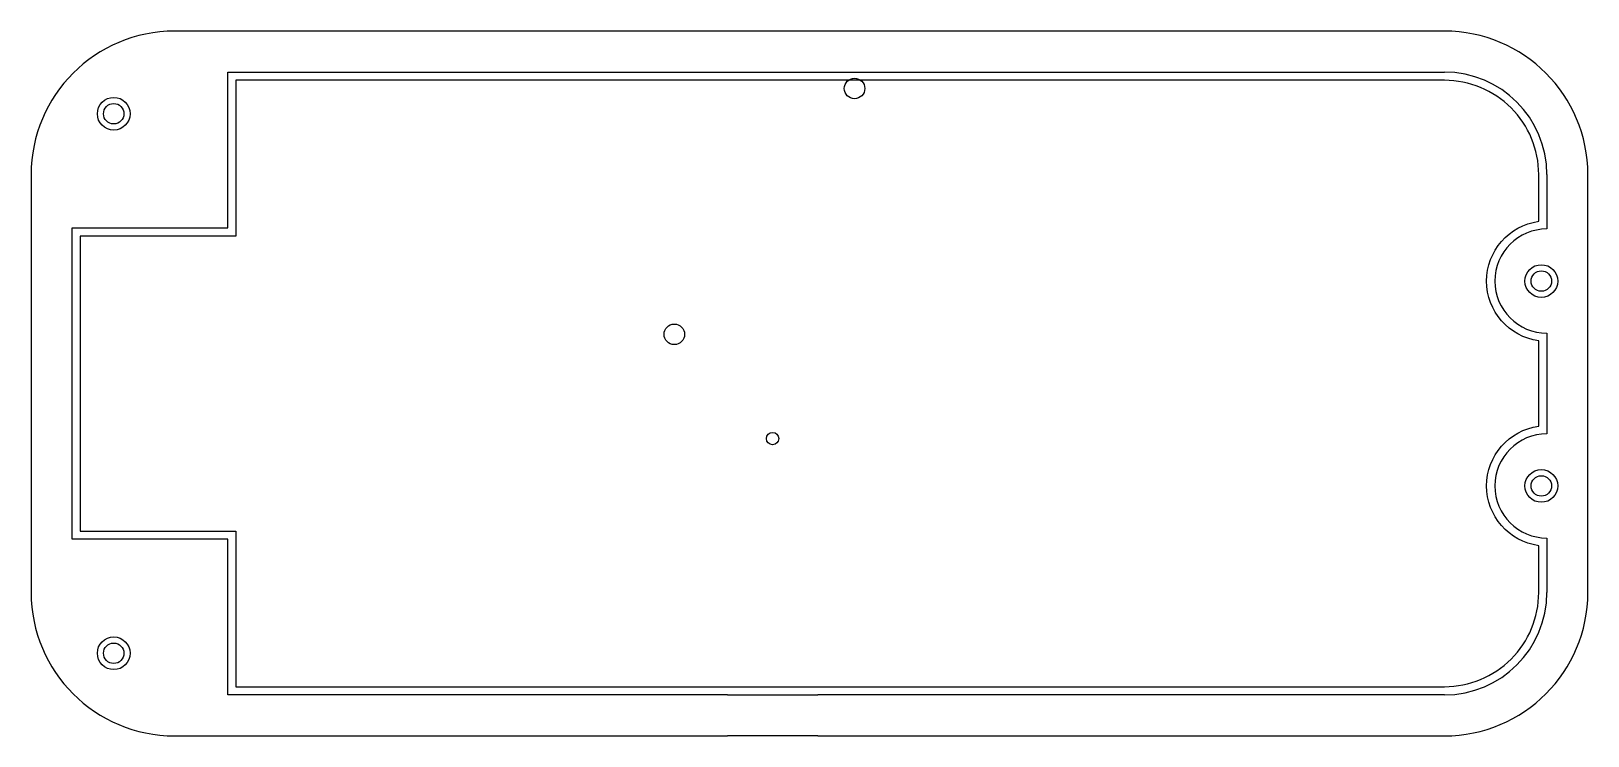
# Model space of a CAD drawing. Header units: millimetres. Extents: x -90 to 100, y -61 to 25.
import ezdxf

# ---------------------------------------------------------------- set-up
doc = ezdxf.new("R2010")
doc.units = ezdxf.units.MM
doc.layers.get('0').update_dxf_attribs({"linetype": 'CONTINUOUS'})

msp = doc.modelspace()

# ---------------------------------------------------------------- linework, layer by layer
for p, q in [((82, 25), (-73, 25)), ((-66.5, 1), (-66.5, 20)), ((-66.5, 20), (82, 20)), ((-90.5, 7.5), (-90.5, -43.5)), ((94.5, 7.5), (94.5, 0.86)), ((99.5, -43.5), (99.5, 7.5)), ((-85.5, 1), (-66.5, 1)), ((-85.5, -37), (-85.5, 1)), ((94.5, -11.86), (94.5, -24.14)), ((-66.5, -37), (-85.5, -37)), ((-66.5, -56), (-66.5, -37)), ((94.5, -36.86), (94.5, -43.5)), ((-5.5, -56), (-66.5, -56)), ((-5.5, -56), (5.5, -56)), ((82, -56), (5.5, -56)), ((-73, -61), (-5.5, -61)), ((5.5, -61), (-5.5, -61)), ((5.5, -61), (82, -61))]:
    msp.add_line(p, q)
msp.add_lwpolyline([(-65.5, -55), (-5.5, -55), (5.5, -55), (82, -55, 0.414214), (93.5, -43.5), (93.5, -37.79, -0.872167), (93.5, -23.21), (93.5, -12.79, -0.872167), (93.5, 1.79), (93.5, 7.5, 0.414214), (82, 19), (-65.5, 19), (-65.5, 0), (-84.5, 0), (-84.5, -36), (-65.5, -36)], format="xyb", close=True)
for centre, radius in [((10, 18), 1.25), ((-80.42, 14.92), 2), ((-80.42, 14.92), 1.25), ((93.82, -5.5), 2), ((93.82, -5.5), 1.25), ((-12, -12), 1.25), ((0, -24.73), 0.75), ((93.82, -30.5), 2), ((93.82, -30.5), 1.25), ((-80.42, -50.92), 2), ((-80.42, -50.92), 1.25)]:
    msp.add_circle(centre, radius)
for centre, radius, start, end in [((-73, 7.5), 17.5, 90, 180), ((82, 7.5), 17.5, 0, 90), ((82, 7.5), 12.5, 0, 90), ((94.5, -5.5), 6.36, 90, 270), ((94.5, -30.5), 6.36, 90, 270), ((-73, -43.5), 17.5, 180, 270), ((82, -43.5), 17.5, 270, 360), ((82, -43.5), 12.5, -90, 0)]:
    msp.add_arc(centre, radius, start, end)

doc.saveas('drawing.dxf')
